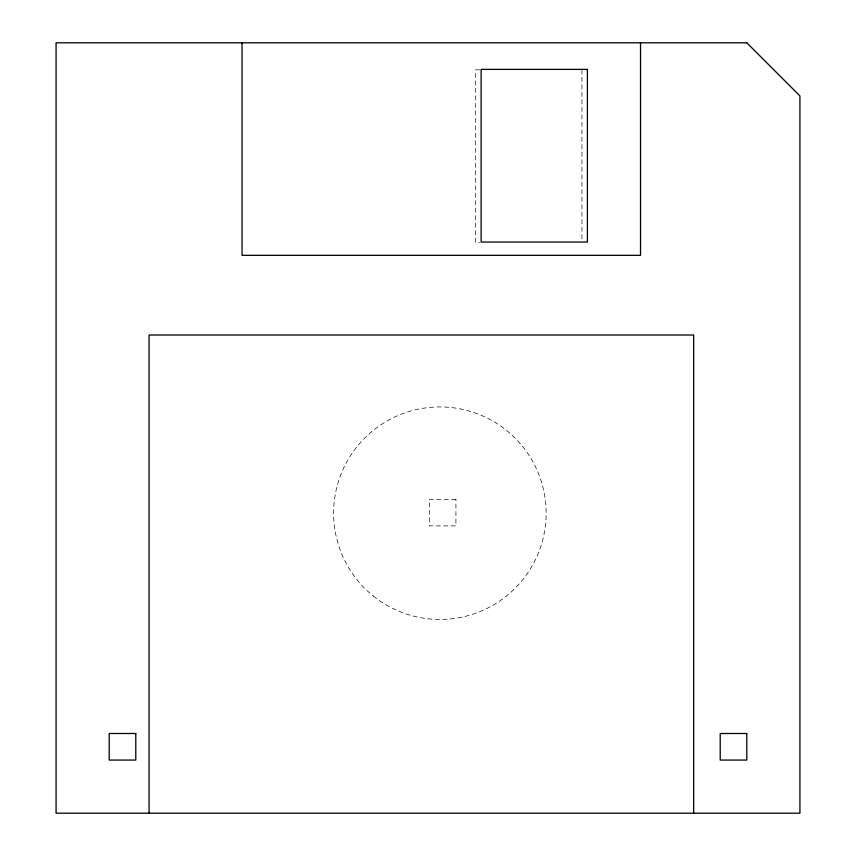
<?xml version="1.0" encoding="UTF-8"?>
<svg xmlns="http://www.w3.org/2000/svg" width="856" height="856" viewBox="0 0 856 856"><rect width="100%" height="100%" fill="white"/><g stroke="black" fill="none" stroke-linecap="round" stroke-linejoin="round"><path stroke-width="0.64" stroke-dasharray="4.28 3.21" d="M479.67 69.796L475.69 69.796L475.69 242.473L479.67 242.473M581.952 69.796L581.952 241.146M455.927 499.315L429.359 499.315L429.359 525.884L455.927 525.884L455.927 499.315M373.248 595.979A106.262 106.262 0 0 0 544.876 529.5A106.262 106.262 0 0 0 401.496 414.101A106.262 106.262 0 0 0 373.248 595.979"/><path stroke-width="1.28" d="M693.66 813.2L693.66 335.017L149.062 335.017L149.062 813.2M640.523 42.8L640.523 255.323L242.045 255.323L242.045 42.8M746.785 42.8L56.079 42.8L56.079 813.2L799.921 813.2L799.921 95.936L746.785 42.8M587.398 69.368L481.136 69.368L481.136 242.045L587.398 242.045L587.398 69.368M135.783 733.506L109.215 733.506L109.215 760.064L135.783 760.064L135.783 733.506M746.785 733.506L720.217 733.506L720.217 760.064L746.785 760.064L746.785 733.506"/></g></svg>
